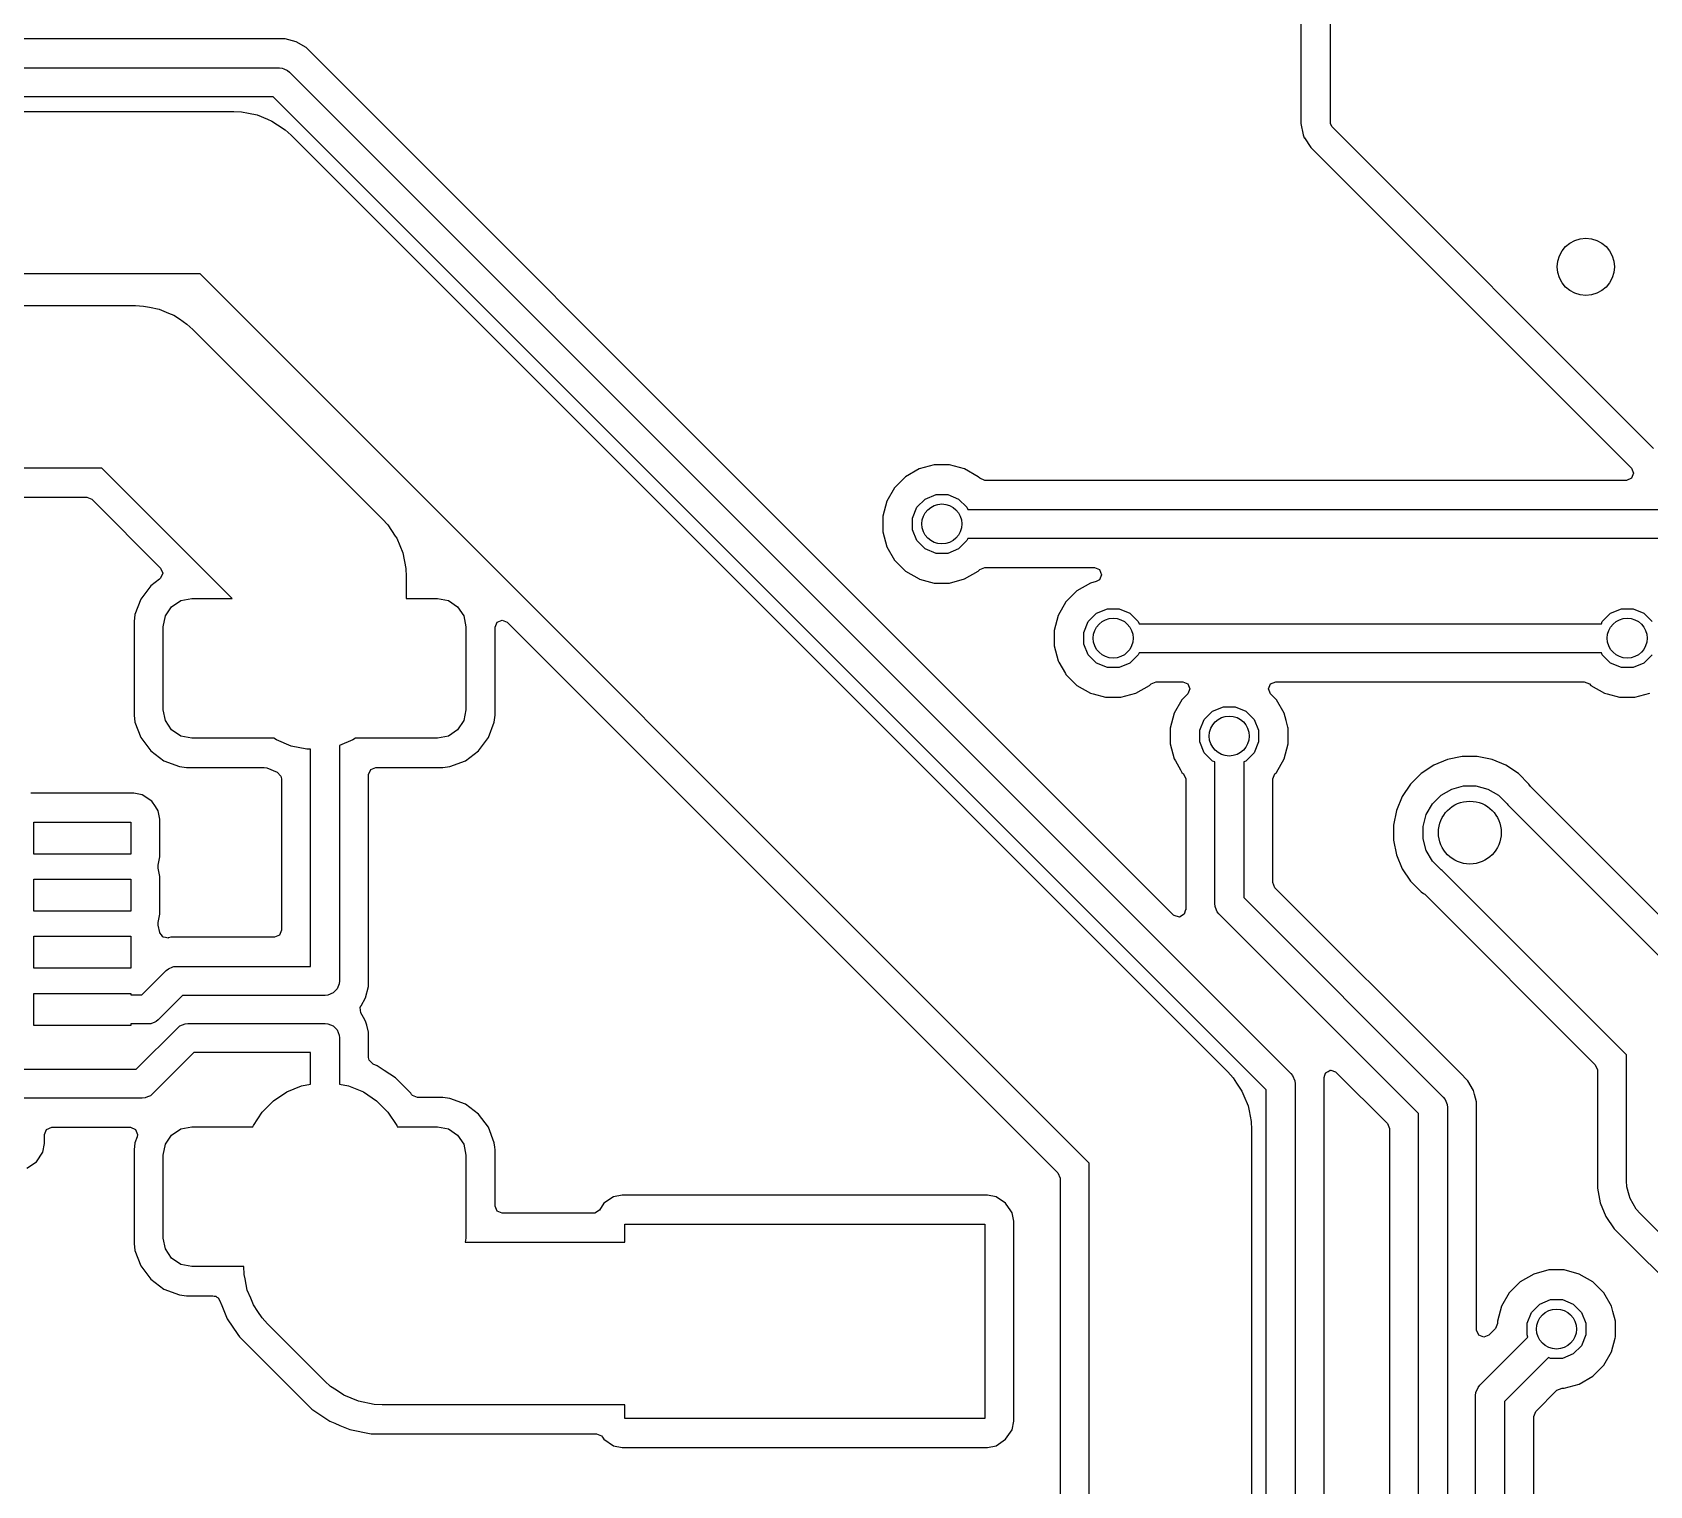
# Model space of a CAD drawing. Extents: x 97 to 200, y -158 to -52.
# Drawn here: x 173.29 to 187.45, y -127.32 to -114.6 of the extents above; entities that cross this region are included whole.
import ezdxf

# ---------------------------------------------------------------- set-up
doc = ezdxf.new("R2010")
doc.units = 0
doc.layers.add('BLACK', color=7, linetype='CONTINUOUS')

msp = doc.modelspace()

# ---------------------------------------------------------------- linework, layer by layer
at = {"layer": 'BLACK', "linetype": 'CONTINUOUS'}
for p, q in [((184.3944, -113.461401), (184.3944, -115.398795)), ((184.6539, -115.398795), (184.6539, -113.461404)), ((175.501125, -114.6569), (172.136776, -114.6569)), ((175.501129, -114.6569), (175.501125, -114.6569)), ((175.598152, -114.682898), (175.501129, -114.6569)), ((175.598153, -114.682898), (175.598152, -114.682898)), ((175.598154, -114.682899), (175.598153, -114.682898)), ((175.685147, -114.733124), (175.598154, -114.682899)), ((180.055176, -119.103154), (175.685147, -114.733124)), ((169.703506, -114.9114), (175.4509, -114.9114)), ((175.4509, -114.9114), (175.475676, -114.91384)), ((175.475676, -114.91384), (175.475677, -114.91384)), ((175.475677, -114.91384), (175.489411, -114.919529)), ((175.489411, -114.919529), (175.521457, -114.932803)), ((175.521457, -114.932803), (175.521458, -114.932804)), ((175.521458, -114.932804), (175.540703, -114.948597)), ((175.540703, -114.948597), (184.306103, -123.713998)), ((175.398294, -115.1654), (169.6509, -115.1654)), ((184.0893, -123.856405), (175.398294, -115.1654)), ((169.545689, -115.2924), (175.0511, -115.2924)), ((175.0511, -115.2924), (175.12079, -115.295824)), ((175.12079, -115.295824), (175.120809, -115.295824)), ((175.120809, -115.295824), (175.181628, -115.307922)), ((175.181628, -115.307922), (175.25755, -115.323024)), ((175.25755, -115.323024), (175.34863, -115.360751)), ((175.34863, -115.360751), (175.386358, -115.376378)), ((175.386358, -115.376378), (175.435475, -115.409197)), ((175.435475, -115.409197), (175.502281, -115.453835)), ((175.502281, -115.453835), (175.50229, -115.453844)), ((175.50229, -115.453844), (175.553994, -115.500706)), ((175.553994, -115.500706), (183.753994, -123.700706)), ((184.3944, -115.398795), (184.414152, -115.4981)), ((184.414152, -115.4981), (184.42417, -115.522286)), ((184.42417, -115.522286), (184.424666, -115.523616)), ((184.424666, -115.523616), (184.425018, -115.524333)), ((184.425018, -115.524333), (184.481271, -115.608522)), ((184.664766, -115.425029), (184.6539, -115.398795)), ((187.481671, -118.241934), (184.664766, -115.425029)), ((184.481271, -115.608522), (187.288155, -118.415406)), ((174.756512, -116.7148), (169.2511, -116.7148)), ((182.5399, -124.498188), (174.756512, -116.7148)), ((168.845688, -116.9924), (174.1911, -116.9924)), ((174.1911, -116.9924), (174.26079, -116.995824)), ((174.26079, -116.995824), (174.260809, -116.995824)), ((174.260809, -116.995824), (174.313256, -117.006257)), ((174.313256, -117.006257), (174.39755, -117.023024)), ((174.39755, -117.023024), (174.479915, -117.057141)), ((174.479915, -117.057141), (174.526358, -117.076378)), ((174.526358, -117.076378), (174.575475, -117.109197)), ((174.575475, -117.109197), (174.642281, -117.153835)), ((174.642281, -117.153835), (174.64229, -117.153844)), ((174.64229, -117.153844), (174.693994, -117.200706)), ((174.693994, -117.200706), (176.353995, -118.860706)), ((173.896512, -118.4148), (168.5511, -118.4148)), ((175.036711, -119.555), (173.896512, -118.4148)), ((180.933649, -118.489901), (180.837401, -118.586149)), ((180.933653, -118.489898), (180.933649, -118.489901)), ((181.051546, -118.421832), (180.933653, -118.489898)), ((181.051548, -118.421832), (181.051546, -118.421832)), ((181.183031, -118.3866), (181.051548, -118.421832)), ((181.183036, -118.3866), (181.183031, -118.3866)), ((181.319164, -118.3866), (181.183036, -118.3866)), ((181.319168, -118.3866), (181.319164, -118.3866)), ((181.450652, -118.421832), (181.319168, -118.3866)), ((181.450653, -118.421832), (181.450652, -118.421832)), ((181.450654, -118.421833), (181.450653, -118.421832)), ((181.568545, -118.489897), (181.450654, -118.421833)), ((181.568546, -118.489898), (181.568545, -118.489897)), ((181.56855, -118.489901), (181.568546, -118.489898)), ((181.582443, -118.503794), (181.56855, -118.489901)), ((181.626637, -118.5221), (181.582443, -118.503794)), ((187.288155, -118.503794), (187.243961, -118.5221)), ((187.288155, -118.415406), (187.306461, -118.4596)), ((187.306461, -118.4596), (187.288155, -118.503794)), ((180.837398, -118.586153), (180.769332, -118.704046)), ((180.837401, -118.586149), (180.837398, -118.586153)), ((181.105263, -118.685339), (181.199889, -118.646144)), ((181.199889, -118.646144), (181.302311, -118.646144)), ((181.302311, -118.646144), (181.396937, -118.685339)), ((187.243961, -118.5221), (181.626637, -118.5221)), ((171.207211, -118.6693), (173.765206, -118.6693)), ((173.765206, -118.6693), (173.8094, -118.687606)), ((173.8094, -118.687606), (174.411873, -119.290079)), ((180.769332, -118.704048), (180.7341, -118.835531)), ((180.769332, -118.704046), (180.769332, -118.704048)), ((180.993644, -118.852389), (181.032839, -118.757763)), ((181.032839, -118.757763), (181.105263, -118.685339)), ((181.396937, -118.685339), (181.469361, -118.757763)), ((181.469361, -118.757763), (181.477163, -118.7766)), ((181.477163, -118.7766), (188.025037, -118.7766)), ((176.353995, -118.860706), (176.400855, -118.912409)), ((176.400855, -118.912409), (176.400865, -118.912419)), ((176.400865, -118.912419), (176.465529, -119.009197)), ((180.7341, -118.835531), (180.7341, -118.971668)), ((180.993644, -118.954811), (180.993644, -118.852389)), ((176.465529, -119.009197), (176.478322, -119.028343)), ((176.478322, -119.028343), (176.531676, -119.15715)), ((180.7341, -118.971668), (180.769332, -119.103151)), ((181.032839, -119.049437), (180.993644, -118.954811)), ((181.105263, -119.121861), (181.032839, -119.049437)), ((181.469361, -119.049437), (181.396937, -119.121861)), ((181.477163, -119.0306), (181.469361, -119.049437)), ((188.025037, -119.0306), (181.477163, -119.0306)), ((176.531676, -119.15715), (176.558876, -119.293891)), ((183.279022, -122.327), (180.055176, -119.103154)), ((180.769332, -119.103151), (180.769332, -119.103153)), ((180.769332, -119.103153), (180.769333, -119.103154)), ((180.769333, -119.103154), (180.836614, -119.219689)), ((181.199889, -119.161056), (181.105263, -119.121861)), ((181.302311, -119.161056), (181.199889, -119.161056)), ((181.396937, -119.121861), (181.302311, -119.161056)), ((174.411873, -119.290079), (174.430179, -119.334273)), ((174.430179, -119.334273), (174.411873, -119.378467)), ((176.558876, -119.293891), (176.558876, -119.29391)), ((176.558876, -119.29391), (176.5623, -119.3636)), ((180.836614, -119.219689), (180.837398, -119.221046)), ((180.837398, -119.221046), (180.837401, -119.22105)), ((180.837401, -119.22105), (180.933649, -119.317298)), ((180.933649, -119.317298), (180.933653, -119.317301)), ((180.933653, -119.317301), (180.933655, -119.317303)), ((180.933655, -119.317303), (181.051546, -119.385367)), ((181.450654, -119.385367), (181.568545, -119.317303)), ((181.568545, -119.317303), (181.56855, -119.317298)), ((181.56855, -119.317298), (181.582443, -119.303406)), ((181.582443, -119.303406), (181.626637, -119.2851)), ((181.626637, -119.2851), (182.587105, -119.2851)), ((182.587105, -119.2851), (182.631299, -119.303406)), ((182.631299, -119.303406), (182.649605, -119.3476)), ((182.649605, -119.3476), (182.631299, -119.391794)), ((174.324596, -119.444596), (174.237659, -119.560731)), ((174.402071, -119.3866), (174.324596, -119.444596)), ((174.405136, -119.384305), (174.402071, -119.3866)), ((174.411873, -119.378467), (174.405136, -119.384305)), ((176.5623, -119.3636), (176.5623, -119.555)), ((181.051546, -119.385367), (181.056148, -119.3866)), ((181.056148, -119.3866), (181.183031, -119.420599)), ((181.183031, -119.420599), (181.183033, -119.420599)), ((181.183033, -119.420599), (181.183036, -119.4206)), ((181.183036, -119.4206), (181.183038, -119.4206)), ((181.183038, -119.4206), (181.319162, -119.4206)), ((181.319162, -119.4206), (181.319164, -119.4206)), ((181.319164, -119.4206), (181.450654, -119.385367)), ((182.433649, -119.489901), (182.337401, -119.586149)), ((182.433653, -119.489898), (182.433649, -119.489901)), ((182.551546, -119.421832), (182.433653, -119.489898)), ((182.551548, -119.421832), (182.551546, -119.421832)), ((182.603282, -119.40797), (182.551548, -119.421832)), ((182.631299, -119.391794), (182.603282, -119.40797)), ((174.237656, -119.560736), (174.18696, -119.696656)), ((174.237659, -119.560731), (174.237656, -119.560736)), ((174.45403, -119.709329), (174.508223, -119.628223)), ((174.508223, -119.628223), (174.589329, -119.57403)), ((174.589329, -119.57403), (174.685, -119.555)), ((174.685, -119.555), (175.036711, -119.555)), ((176.5623, -119.555), (176.835, -119.555)), ((176.835, -119.555), (176.930671, -119.57403)), ((176.930671, -119.57403), (177.011777, -119.628223)), ((177.011777, -119.628223), (177.06597, -119.709329)), ((182.337398, -119.586153), (182.269332, -119.704046)), ((182.337401, -119.586149), (182.337398, -119.586153)), ((174.18696, -119.696656), (174.1805, -119.756737)), ((174.1805, -119.756737), (174.1805, -120.578246)), ((174.435, -119.805), (174.45403, -119.709329)), ((177.06597, -119.709329), (177.085, -119.805)), ((177.339499, -119.808592), (177.357805, -119.764399)), ((177.357805, -119.764399), (177.401999, -119.746093)), ((177.401999, -119.746093), (177.446193, -119.764399)), ((177.446193, -119.764399), (182.267094, -124.5853)), ((182.269332, -119.704048), (182.2341, -119.835531)), ((182.269332, -119.704046), (182.269332, -119.704048)), ((182.493644, -119.852389), (182.532839, -119.757763)), ((182.532839, -119.757763), (182.605263, -119.685339)), ((182.605263, -119.685339), (182.699889, -119.646144)), ((182.699889, -119.646144), (182.802311, -119.646144)), ((182.802311, -119.646144), (182.896937, -119.685339)), ((182.896937, -119.685339), (182.969361, -119.757763)), ((182.969361, -119.757763), (182.977163, -119.7766)), ((182.977163, -119.7766), (187.025037, -119.7766)), ((187.025037, -119.7766), (187.032839, -119.757763)), ((187.032839, -119.757763), (187.105263, -119.685339)), ((187.105263, -119.685339), (187.199889, -119.646144)), ((187.199889, -119.646144), (187.302311, -119.646144)), ((187.302311, -119.646144), (187.396937, -119.685339)), ((187.396937, -119.685339), (187.469361, -119.757763)), ((174.435, -120.53), (174.435, -119.805)), ((177.085, -119.805), (177.085, -120.53)), ((177.3395, -120.578255), (177.339499, -119.808592)), ((182.2341, -119.835531), (182.2341, -119.971668)), ((182.493644, -119.954811), (182.493644, -119.852389)), ((182.2341, -119.971668), (182.269332, -120.103151)), ((182.532839, -120.049437), (182.493644, -119.954811)), ((182.605263, -120.121861), (182.532839, -120.049437)), ((182.969361, -120.049437), (182.896937, -120.121861)), ((182.977163, -120.0306), (182.969361, -120.049437)), ((187.025037, -120.0306), (182.977163, -120.0306)), ((187.032839, -120.049437), (187.025037, -120.0306)), ((187.105263, -120.121861), (187.032839, -120.049437)), ((187.469361, -120.049437), (187.396937, -120.121861)), ((182.269332, -120.103151), (182.269332, -120.103153)), ((182.269332, -120.103153), (182.275354, -120.113583)), ((182.275354, -120.113583), (182.333339, -120.214017)), ((182.699889, -120.161056), (182.605263, -120.121861)), ((182.802311, -120.161056), (182.699889, -120.161056)), ((182.896937, -120.121861), (182.802311, -120.161056)), ((187.199889, -120.161056), (187.105263, -120.121861)), ((187.302311, -120.161056), (187.199889, -120.161056)), ((187.396937, -120.121861), (187.302311, -120.161056)), ((182.333339, -120.214017), (182.337398, -120.221046)), ((182.337398, -120.221046), (182.337401, -120.22105)), ((182.337401, -120.22105), (182.433649, -120.317298)), ((182.433649, -120.317298), (182.433653, -120.317301)), ((182.433653, -120.317301), (182.433655, -120.317303)), ((182.433655, -120.317303), (182.551546, -120.385367)), ((182.950654, -120.385367), (183.068545, -120.317303)), ((183.068545, -120.317303), (183.074225, -120.311623)), ((183.074225, -120.311623), (183.082443, -120.303406)), ((183.082443, -120.303406), (183.126637, -120.2851)), ((183.126637, -120.2851), (183.360563, -120.2851)), ((183.360563, -120.2851), (183.404757, -120.303406)), ((183.404757, -120.303406), (183.423063, -120.3476)), ((183.423063, -120.3476), (183.404757, -120.391794)), ((184.111137, -120.3476), (184.129443, -120.303406)), ((184.129443, -120.391794), (184.111137, -120.3476)), ((184.129443, -120.303406), (184.173637, -120.2851)), ((184.173637, -120.2851), (186.875563, -120.2851)), ((186.875563, -120.2851), (186.919757, -120.303406)), ((186.919757, -120.303406), (186.933649, -120.317298)), ((186.933649, -120.317298), (186.933653, -120.317301)), ((186.933653, -120.317301), (186.933655, -120.317303)), ((186.933655, -120.317303), (187.051546, -120.385367)), ((182.551546, -120.385367), (182.575532, -120.391794)), ((182.575532, -120.391794), (182.683031, -120.420599)), ((182.683031, -120.420599), (182.683033, -120.420599)), ((182.683033, -120.420599), (182.683036, -120.4206)), ((182.683036, -120.4206), (182.683038, -120.4206)), ((182.683038, -120.4206), (182.819162, -120.4206)), ((182.819162, -120.4206), (182.819164, -120.4206)), ((182.819164, -120.4206), (182.950654, -120.385367)), ((183.353398, -120.443153), (183.285332, -120.561046)), ((183.353401, -120.443149), (183.353398, -120.443153)), ((183.404757, -120.391794), (183.353401, -120.443149)), ((184.180798, -120.443149), (184.129443, -120.391794)), ((184.180801, -120.443153), (184.180798, -120.443149)), ((184.180803, -120.443155), (184.180801, -120.443153)), ((184.248867, -120.561046), (184.180803, -120.443155)), ((187.051546, -120.385367), (187.075532, -120.391794)), ((187.075532, -120.391794), (187.183031, -120.420599)), ((187.183031, -120.420599), (187.183033, -120.420599)), ((187.183033, -120.420599), (187.183036, -120.4206)), ((187.183036, -120.4206), (187.183038, -120.4206)), ((187.183038, -120.4206), (187.319162, -120.4206)), ((187.319162, -120.4206), (187.319164, -120.4206)), ((187.319164, -120.4206), (187.450654, -120.385367)), ((174.1805, -120.578246), (174.180501, -120.578263)), ((174.180501, -120.578263), (174.18696, -120.638343)), ((174.45403, -120.625671), (174.435, -120.53)), ((174.508223, -120.706777), (174.45403, -120.625671)), ((177.06597, -120.625671), (177.011777, -120.706777)), ((177.085, -120.53), (177.06597, -120.625671)), ((177.33304, -120.638342), (177.3395, -120.578255)), ((183.285332, -120.561048), (183.2501, -120.692531)), ((183.285332, -120.561046), (183.285332, -120.561048)), ((183.509644, -120.709389), (183.548839, -120.614763)), ((183.548839, -120.614763), (183.621263, -120.542339)), ((183.621263, -120.542339), (183.715889, -120.503144)), ((183.715889, -120.503144), (183.818311, -120.503144)), ((183.818311, -120.503144), (183.912937, -120.542339)), ((183.912937, -120.542339), (183.985361, -120.614763)), ((183.985361, -120.614763), (184.024556, -120.709389)), ((184.265593, -120.623467), (184.248867, -120.561046)), ((184.281413, -120.682509), (184.265593, -120.623467)), ((174.18696, -120.638343), (174.237656, -120.774263)), ((174.237656, -120.774263), (174.237657, -120.774265)), ((174.237657, -120.774265), (174.237658, -120.774267)), ((174.237658, -120.774267), (174.324596, -120.890404)), ((174.589329, -120.76097), (174.508223, -120.706777)), ((174.685, -120.78), (174.589329, -120.76097)), ((176.930671, -120.76097), (176.835, -120.78)), ((177.011777, -120.706777), (176.930671, -120.76097)), ((177.195404, -120.890404), (177.282342, -120.774267)), ((177.282342, -120.774267), (177.33304, -120.638342)), ((183.2501, -120.692531), (183.2501, -120.828668)), ((183.509644, -120.811811), (183.509644, -120.709389)), ((184.024556, -120.709389), (184.024556, -120.811811)), ((184.2841, -120.692536), (184.281413, -120.682509)), ((184.2841, -120.828664), (184.2841, -120.692536)), ((174.324596, -120.890404), (174.440733, -120.977342)), ((175.402709, -120.78), (174.685, -120.78)), ((175.424742, -120.794722), (175.402709, -120.78)), ((175.55355, -120.848075), (175.424742, -120.794722)), ((175.690291, -120.875276), (175.55355, -120.848075)), ((175.7241, -120.875276), (175.690291, -120.875276)), ((175.7241, -122.7766), (175.7241, -120.875276)), ((176.095258, -120.794722), (175.9781, -120.843249)), ((175.9781, -120.843249), (175.9781, -122.9036)), ((176.117291, -120.78), (176.095258, -120.794722)), ((176.835, -120.78), (176.117291, -120.78)), ((177.079267, -120.977342), (177.195404, -120.890404)), ((183.2501, -120.828668), (183.285332, -120.960151)), ((183.548839, -120.906437), (183.509644, -120.811811)), ((183.621263, -120.978861), (183.548839, -120.906437)), ((183.985361, -120.906437), (183.912937, -120.978861)), ((184.024556, -120.811811), (183.985361, -120.906437)), ((184.248867, -120.960154), (184.2841, -120.828664)), ((174.440733, -120.977342), (174.576658, -121.02804)), ((174.576658, -121.02804), (174.636745, -121.0345)), ((174.636745, -121.0345), (175.317194, -121.034499)), ((175.317194, -121.034499), (175.341108, -121.039255)), ((175.341108, -121.039255), (175.43102, -121.076498)), ((176.2326, -121.096999), (176.250906, -121.052805)), ((176.250906, -121.052805), (176.2951, -121.034499)), ((176.2951, -121.034499), (176.883247, -121.034499)), ((176.883247, -121.034499), (176.883254, -121.034499)), ((176.883254, -121.034499), (176.943342, -121.02804)), ((176.943342, -121.02804), (177.079267, -120.977342)), ((183.285332, -120.960151), (183.285332, -120.960153)), ((183.285332, -120.960153), (183.295255, -120.97734)), ((183.295255, -120.97734), (183.34087, -121.056348)), ((183.34087, -121.056348), (183.353398, -121.078046)), ((183.6401, -120.986663), (183.621263, -120.978861)), ((183.6401, -122.2276), (183.6401, -120.986663)), ((183.912937, -120.978861), (183.8941, -120.986663)), ((183.8941, -120.986663), (183.8941, -122.174994)), ((184.180803, -121.078045), (184.248867, -120.960154)), ((185.557154, -121.014514), (185.447912, -121.087507)), ((185.557156, -121.014513), (185.557154, -121.014514)), ((185.678544, -120.964232), (185.557156, -121.014513)), ((185.807406, -120.9386), (185.678544, -120.964232)), ((185.938794, -120.9386), (185.807406, -120.9386)), ((186.067655, -120.964232), (185.938794, -120.9386)), ((186.189043, -121.014513), (186.067655, -120.964232)), ((186.189045, -121.014514), (186.189043, -121.014513)), ((186.298287, -121.087507), (186.189045, -121.014514)), ((175.43102, -121.076498), (175.464842, -121.110321)), ((175.464842, -121.110321), (175.4696, -121.134239)), ((175.4696, -121.134239), (175.4696, -122.4596)), ((176.2326, -122.953825), (176.2326, -121.096999)), ((183.353398, -121.078046), (183.3534, -121.078049)), ((183.3534, -121.078049), (183.367293, -121.091941)), ((183.367293, -121.091941), (183.3856, -121.136134)), ((183.3856, -121.136134), (183.3856, -122.281921)), ((184.1486, -121.136136), (184.166906, -121.091942)), ((184.1486, -122.043689), (184.1486, -121.136136)), ((184.166906, -121.091942), (184.180799, -121.078049)), ((184.180799, -121.078049), (184.180803, -121.078045)), ((185.355007, -121.180412), (185.282014, -121.289654)), ((185.447912, -121.087507), (185.355007, -121.180412)), ((185.715243, -121.2245), (185.819258, -121.196629)), ((185.819258, -121.196629), (185.926942, -121.196629)), ((185.926942, -121.196629), (186.030957, -121.2245)), ((186.39119, -121.18041), (186.298287, -121.087507)), ((186.391195, -121.180416), (186.39119, -121.18041)), ((186.405141, -121.201288), (186.391195, -121.180416)), ((186.412914, -121.21076), (186.405141, -121.201288)), ((174.176167, -121.258913), (173.276035, -121.258913)), ((174.2504, -121.273678), (174.176167, -121.258913)), ((174.250402, -121.273679), (174.2504, -121.273678)), ((174.334584, -121.329928), (174.250402, -121.273679)), ((174.367062, -121.378535), (174.334584, -121.329928)), ((185.282013, -121.289656), (185.231732, -121.411044)), ((185.282014, -121.289654), (185.282013, -121.289656)), ((185.545842, -121.354486), (185.621986, -121.278342)), ((185.621986, -121.278342), (185.715243, -121.2245)), ((186.030957, -121.2245), (186.124214, -121.278342)), ((186.124214, -121.278342), (186.200358, -121.354486)), ((188.164455, -122.962301), (186.412914, -121.21076)), ((174.390834, -121.414112), (174.367062, -121.378535)), ((174.405599, -121.488347), (174.390834, -121.414112)), ((185.231732, -121.411044), (185.2061, -121.539905)), ((185.464129, -121.551758), (185.492, -121.447743)), ((185.492, -121.447743), (185.545842, -121.354486)), ((186.200358, -121.354486), (186.205324, -121.363088)), ((186.205324, -121.363088), (187.938468, -123.096232)), ((173.3011, -121.793413), (173.3011, -121.513413)), ((173.3011, -121.513413), (174.1511, -121.513413)), ((174.1511, -121.513413), (174.1511, -121.793413)), ((174.4056, -121.81848), (174.405599, -121.488347)), ((185.2061, -121.539905), (185.2061, -121.671294)), ((185.464129, -121.659442), (185.464129, -121.551758)), ((185.2061, -121.671294), (185.231732, -121.800155)), ((185.492, -121.763457), (185.464129, -121.659442)), ((185.545842, -121.856714), (185.492, -121.763457)), ((174.1511, -121.793413), (173.3011, -121.793413)), ((174.391118, -121.891286), (174.4056, -121.81848)), ((174.391118, -121.915664), (174.391118, -121.891286)), ((185.231732, -121.800155), (185.282013, -121.921543)), ((185.621986, -121.932858), (185.545842, -121.856714)), ((173.3011, -122.293538), (173.3011, -122.013538)), ((173.3011, -122.013538), (174.1511, -122.013538)), ((174.1511, -122.013538), (174.1511, -122.293538)), ((174.405599, -121.988472), (174.391118, -121.915664)), ((174.4056, -122.318605), (174.405599, -121.988472)), ((184.166906, -122.087883), (184.1486, -122.043689)), ((185.282013, -121.921543), (185.282014, -121.921545)), ((185.282014, -121.921545), (185.355007, -122.030787)), ((185.355007, -122.030787), (185.44791, -122.12369)), ((185.630588, -121.937824), (185.621986, -121.932858)), ((187.2447, -123.551936), (185.630588, -121.937824)), ((183.8941, -122.174994), (185.640903, -123.921797)), ((185.785347, -123.706324), (184.166906, -122.087883)), ((185.44791, -122.12369), (185.447916, -122.123695)), ((185.447916, -122.123695), (185.468788, -122.137641)), ((185.468788, -122.137641), (185.47826, -122.145414)), ((185.47826, -122.145414), (186.971894, -123.639048)), ((174.1511, -122.293538), (173.3011, -122.293538)), ((174.391118, -122.391411), (174.4056, -122.318605)), ((183.28514, -122.332369), (183.279022, -122.327)), ((183.331339, -122.344776), (183.28514, -122.332369)), ((183.372779, -122.320882), (183.331339, -122.344776)), ((183.383242, -122.281921), (183.372779, -122.320882)), ((183.3856, -122.281921), (183.383242, -122.281921)), ((183.64254, -122.252376), (183.6401, -122.2276)), ((183.64254, -122.252377), (183.64254, -122.252376)), ((183.645737, -122.260094), (183.64254, -122.252377)), ((183.661503, -122.298157), (183.645737, -122.260094)), ((183.661504, -122.298158), (183.661503, -122.298157)), ((183.677297, -122.317403), (183.661504, -122.298158)), ((185.4241, -124.064206), (183.677297, -122.317403)), ((174.391118, -122.415787), (174.391118, -122.391411)), ((174.403732, -122.479209), (174.391118, -122.415787)), ((175.4696, -122.4596), (175.451294, -122.503794)), ((173.3011, -122.793662), (173.3011, -122.513662)), ((173.3011, -122.513662), (174.1511, -122.513662)), ((174.1511, -122.513662), (174.1511, -122.793662)), ((174.404656, -122.483175), (174.403732, -122.479209)), ((174.418068, -122.500655), (174.404656, -122.483175)), ((174.430303, -122.518966), (174.418068, -122.500655)), ((174.432445, -122.519392), (174.430303, -122.518966)), ((174.433776, -122.521126), (174.432445, -122.519392)), ((174.455621, -122.524002), (174.433776, -122.521126)), ((174.477219, -122.528299), (174.455621, -122.524002)), ((174.479034, -122.527085), (174.477219, -122.528299)), ((174.481202, -122.527371), (174.479034, -122.527085)), ((174.500873, -122.5221), (174.481202, -122.527371)), ((175.4071, -122.5221), (174.500873, -122.5221)), ((175.451294, -122.503794), (175.4071, -122.5221)), ((174.1511, -122.793662), (173.3011, -122.793662)), ((174.248306, -123.026788), (174.461297, -122.813798)), ((174.461297, -122.813798), (174.480542, -122.798004)), ((174.480542, -122.798004), (174.480543, -122.798003)), ((174.480543, -122.798003), (174.519641, -122.781808)), ((174.519641, -122.781808), (174.526323, -122.77904)), ((174.526323, -122.77904), (174.526324, -122.77904)), ((174.526324, -122.77904), (174.5511, -122.7766)), ((174.5511, -122.7766), (175.7241, -122.7766)), ((173.3011, -123.293787), (173.3011, -123.013787)), ((173.3011, -123.013787), (174.1511, -123.013787)), ((174.1511, -123.013787), (174.1511, -123.026788)), ((174.1511, -123.026788), (174.248306, -123.026788)), ((174.603705, -123.0306), (174.390715, -123.243591)), ((175.8511, -123.0306), (174.603705, -123.0306)), ((175.875876, -123.02816), (175.8511, -123.0306)), ((175.921657, -123.009197), (175.875876, -123.02816)), ((175.956697, -122.974157), (175.921657, -123.009197)), ((175.97566, -122.928376), (175.956697, -122.974157)), ((175.9781, -122.9036), (175.97566, -122.928376)), ((176.206601, -123.050854), (176.2326, -122.953825)), ((176.159079, -123.137424), (176.165323, -123.12235)), ((176.165323, -123.18485), (176.159079, -123.137424)), ((176.165323, -123.12235), (176.166077, -123.121045)), ((176.166077, -123.121045), (176.206601, -123.050854)), ((174.1511, -123.293787), (173.3011, -123.293787)), ((174.300912, -123.280788), (174.1511, -123.280788)), ((174.1511, -123.280788), (174.1511, -123.293787)), ((174.198494, -123.6766), (174.561297, -123.313798)), ((174.325688, -123.278348), (174.300912, -123.280788)), ((174.325689, -123.278348), (174.325688, -123.278348)), ((174.360817, -123.263797), (174.325689, -123.278348)), ((174.371469, -123.259385), (174.360817, -123.263797)), ((174.37147, -123.259384), (174.371469, -123.259385)), ((174.390715, -123.243591), (174.37147, -123.259384)), ((174.561297, -123.313798), (174.580542, -123.298004)), ((174.580542, -123.298004), (174.580543, -123.298003)), ((174.580543, -123.298003), (174.626324, -123.27904)), ((174.626324, -123.27904), (174.6511, -123.2766)), ((174.6511, -123.2766), (175.8511, -123.2766)), ((175.8511, -123.2766), (175.875876, -123.27904)), ((175.875876, -123.27904), (175.921657, -123.298003)), ((175.921657, -123.298003), (175.956697, -123.333043)), ((176.188569, -123.225114), (176.165323, -123.18485)), ((176.206601, -123.256346), (176.188569, -123.225114)), ((176.216099, -123.291794), (176.206601, -123.256346)), ((176.232599, -123.35337), (176.216099, -123.291794)), ((175.956697, -123.333043), (175.97566, -123.378824)), ((175.97566, -123.378824), (175.9781, -123.4036)), ((175.9781, -123.4036), (175.9781, -123.80722)), ((176.2326, -123.353376), (176.232599, -123.35337)), ((176.2326, -123.574594), (176.2326, -123.353376)), ((174.703705, -123.5306), (174.340903, -123.893403)), ((175.7241, -123.5306), (174.703705, -123.5306)), ((175.7241, -123.80722), (175.7241, -123.5306)), ((176.237357, -123.598511), (176.2326, -123.574594)), ((176.271182, -123.632336), (176.237357, -123.598511)), ((187.2447, -124.6536), (187.2447, -123.551936)), ((173.1411, -123.6766), (174.198494, -123.6766)), ((176.308528, -123.647805), (176.271182, -123.632336)), ((176.30853, -123.647806), (176.308528, -123.647805)), ((176.308531, -123.647807), (176.30853, -123.647806)), ((176.368306, -123.687748), (176.308531, -123.647807)), ((176.466697, -123.753491), (176.368306, -123.687748)), ((183.753994, -123.700706), (183.800855, -123.752409)), ((184.306103, -123.713998), (184.321897, -123.733242)), ((184.321897, -123.733242), (184.340778, -123.778824)), ((184.597684, -123.748661), (184.605373, -123.730041)), ((184.597688, -123.753155), (184.597684, -123.748661)), ((184.605373, -123.730041), (184.610568, -123.710589)), ((184.610568, -123.710589), (184.614297, -123.708431)), ((184.614297, -123.708431), (184.615943, -123.704447)), ((184.615943, -123.704447), (184.634545, -123.696718)), ((184.634545, -123.696718), (184.651974, -123.686637)), ((184.651974, -123.686637), (184.656137, -123.687748)), ((184.656137, -123.687748), (184.660118, -123.686095)), ((184.660118, -123.686095), (184.678737, -123.693784)), ((184.678737, -123.693784), (184.69819, -123.698979)), ((184.69819, -123.698979), (184.704317, -123.704348)), ((184.704317, -123.704348), (184.70433, -123.704353)), ((184.70433, -123.704353), (184.704332, -123.704355)), ((184.704332, -123.704355), (184.704336, -123.704364)), ((184.704336, -123.704364), (184.704378, -123.704401)), ((184.704378, -123.704401), (185.151294, -124.151317)), ((185.856376, -123.777353), (185.785347, -123.706324)), ((186.971894, -123.639048), (186.9902, -123.683242)), ((186.9902, -123.683242), (186.9902, -124.718693)), ((175.399919, -123.953835), (175.515843, -123.876378)), ((175.515843, -123.876378), (175.64465, -123.823024)), ((175.64465, -123.823024), (175.7241, -123.80722)), ((175.9781, -123.80722), (176.05755, -123.823024)), ((176.05755, -123.823024), (176.186357, -123.876378)), ((176.186357, -123.876378), (176.302281, -123.953835)), ((176.601206, -123.888), (176.466697, -123.753491)), ((176.601211, -123.888006), (176.601206, -123.888)), ((176.607703, -123.897722), (176.601211, -123.888006)), ((183.800855, -123.752409), (183.800865, -123.752419)), ((183.800865, -123.752419), (183.831573, -123.798377)), ((183.831573, -123.798377), (183.878322, -123.868342)), ((183.878322, -123.868342), (183.895327, -123.909397)), ((184.0893, -135.150794), (184.0893, -123.856405)), ((184.340778, -123.778824), (184.34086, -123.779024)), ((184.34086, -123.779024), (184.3433, -123.8038)), ((184.3433, -123.8038), (184.3433, -135.2034)), ((184.597801, -123.753575), (184.597688, -123.753155)), ((184.5978, -123.854028), (184.597801, -123.854025)), ((184.5978, -123.859135), (184.5978, -123.854028)), ((184.5978, -135.149333), (184.5978, -123.859135)), ((184.597801, -123.854025), (184.597801, -123.753575)), ((185.906601, -123.864346), (185.856376, -123.777353)), ((185.915544, -123.897722), (185.906601, -123.864346)), ((174.2511, -123.9306), (173.1411, -123.9306)), ((174.275876, -123.92816), (174.2511, -123.9306)), ((174.275877, -123.92816), (174.275876, -123.92816)), ((174.295641, -123.919973), (174.275877, -123.92816)), ((174.321657, -123.909197), (174.295641, -123.919973)), ((174.321658, -123.909196), (174.321657, -123.909197)), ((174.340903, -123.893403), (174.321658, -123.909196)), ((175.301335, -124.052419), (175.399919, -123.953835)), ((176.302281, -123.953835), (176.400865, -124.052419)), ((176.615476, -123.907194), (176.607703, -123.897722)), ((176.65967, -123.9255), (176.615476, -123.907194)), ((176.883255, -123.9255), (176.65967, -123.9255)), ((176.883262, -123.9255), (176.883255, -123.9255)), ((176.943343, -123.93196), (176.883262, -123.9255)), ((177.079263, -123.982656), (176.943343, -123.93196)), ((177.079265, -123.982657), (177.079263, -123.982656)), ((177.079267, -123.982658), (177.079265, -123.982657)), ((177.195404, -124.069596), (177.079267, -123.982658)), ((183.895327, -123.909397), (183.931676, -123.99715)), ((183.931676, -123.99715), (183.940721, -124.042622)), ((185.640903, -123.921797), (185.656697, -123.941042)), ((185.656697, -123.941042), (185.674946, -123.985099)), ((185.674946, -123.985099), (185.67566, -123.986824)), ((185.67566, -123.986824), (185.6781, -124.0116)), ((185.6781, -124.0116), (185.6781, -135.6036)), ((185.932599, -123.96137), (185.915544, -123.897722)), ((185.9326, -123.961376), (185.932599, -123.96137)), ((185.9326, -125.960689), (185.9326, -123.961376)), ((175.219049, -124.18), (175.223878, -124.168343)), ((175.223878, -124.168343), (175.301335, -124.052419)), ((176.400865, -124.052419), (176.478322, -124.168343)), ((176.478322, -124.168343), (176.483151, -124.18)), ((177.282342, -124.185733), (177.195404, -124.069596)), ((183.940721, -124.042622), (183.958876, -124.13389)), ((183.958876, -124.13389), (183.958876, -124.13391)), ((183.958876, -124.13391), (183.9623, -124.2036)), ((185.151294, -124.151317), (185.1696, -124.195511)), ((185.4241, -135.550994), (185.4241, -124.064206)), ((173.3956, -124.2476), (173.413906, -124.203406)), ((173.3956, -124.328667), (173.3956, -124.2476)), ((173.413906, -124.203406), (173.4581, -124.1851)), ((173.4581, -124.1851), (174.147877, -124.1851)), ((174.147877, -124.1851), (174.192071, -124.203406)), ((174.206436, -124.269442), (174.18696, -124.321656)), ((174.192071, -124.203406), (174.210377, -124.2476)), ((174.210377, -124.2476), (174.206436, -124.269442)), ((174.45403, -124.334329), (174.508223, -124.253223)), ((174.508223, -124.253223), (174.589329, -124.19903)), ((174.589329, -124.19903), (174.685, -124.18)), ((174.685, -124.18), (175.219049, -124.18)), ((176.483151, -124.18), (176.835, -124.18)), ((176.835, -124.18), (176.930671, -124.19903)), ((176.930671, -124.19903), (177.011777, -124.253223)), ((177.011777, -124.253223), (177.06597, -124.334329)), ((177.33304, -124.321658), (177.282342, -124.185733)), ((183.9623, -124.2036), (183.9623, -134.8036)), ((185.1696, -124.195511), (185.1696, -135.419689)), ((173.324584, -124.487084), (173.380834, -124.402901)), ((173.380834, -124.402901), (173.3956, -124.328667)), ((174.18696, -124.321656), (174.1805, -124.381737)), ((174.1805, -124.381737), (174.1805, -125.203246)), ((174.435, -124.43), (174.45403, -124.334329)), ((174.435, -125.155), (174.435, -124.43)), ((177.06597, -124.334329), (177.085, -124.43)), ((177.085, -124.43), (177.085, -125.155)), ((177.336998, -124.358482), (177.33304, -124.321658)), ((177.339498, -124.381736), (177.336998, -124.358482)), ((177.339499, -124.381753), (177.339498, -124.381736)), ((177.3395, -124.8754), (177.339499, -124.381753)), ((173.240401, -124.543334), (173.324584, -124.487084)), ((182.267094, -124.5853), (182.2854, -124.629494)), ((182.5399, -134.509012), (182.5399, -124.498188)), ((182.2854, -124.629494), (182.2854, -134.377706)), ((186.9902, -124.718693), (187.015597, -124.846375)), ((187.248176, -124.70663), (187.2447, -124.6536)), ((187.248176, -124.706646), (187.248176, -124.70663)), ((187.267591, -124.779101), (187.248176, -124.706646)), ((177.357806, -124.919594), (177.3395, -124.8754)), ((178.292615, -124.850115), (178.25252, -124.910123)), ((178.376796, -124.793867), (178.292615, -124.850115)), ((178.3768, -124.793865), (178.376796, -124.793867)), ((178.451031, -124.779101), (178.3768, -124.793865)), ((178.451035, -124.7791), (178.451031, -124.779101)), ((181.651167, -124.7791), (178.451035, -124.7791)), ((181.7254, -124.793865), (181.651167, -124.7791)), ((181.725402, -124.793866), (181.7254, -124.793865)), ((181.809584, -124.850115), (181.725402, -124.793866)), ((181.855009, -124.918098), (181.809584, -124.850115)), ((187.015597, -124.846375), (187.065418, -124.966655)), ((187.275635, -124.809123), (187.267591, -124.779101)), ((187.328681, -124.901001), (187.275635, -124.809123)), ((177.402, -124.9379), (177.357806, -124.919594)), ((178.200553, -124.9379), (177.402, -124.9379)), ((178.212746, -124.936699), (178.200553, -124.9379)), ((178.25252, -124.910123), (178.212746, -124.936699)), ((181.865834, -124.934299), (181.855009, -124.918098)), ((181.880599, -125.008534), (181.865834, -124.934299)), ((181.8806, -126.758667), (181.880599, -125.008534)), ((187.065418, -124.966655), (187.137744, -125.074898)), ((187.328688, -124.901008), (187.328681, -124.901001)), ((187.363732, -124.940968), (187.328688, -124.901008)), ((188.263732, -125.840968), (187.363732, -124.940968)), ((174.45403, -125.250671), (174.435, -125.155)), ((177.085, -125.155), (177.077561, -125.1924)), ((178.4761, -125.1924), (178.4761, -125.0336)), ((178.4761, -125.0336), (181.6261, -125.0336)), ((181.6261, -125.0336), (181.6261, -126.7336)), ((187.137744, -125.074898), (187.137746, -125.0749)), ((187.137746, -125.0749), (188.035557, -125.97271)), ((174.1805, -125.203246), (174.180501, -125.203263)), ((174.180501, -125.203263), (174.18696, -125.263343)), ((174.18696, -125.263343), (174.237656, -125.399263)), ((174.508223, -125.331777), (174.45403, -125.250671)), ((177.077561, -125.1924), (178.4761, -125.1924)), ((174.237656, -125.399263), (174.237657, -125.399265)), ((174.237657, -125.399265), (174.237658, -125.399267)), ((174.237658, -125.399267), (174.324596, -125.515404)), ((174.589329, -125.38597), (174.508223, -125.331777)), ((174.685, -125.405), (174.589329, -125.38597)), ((175.139969, -125.405), (174.685, -125.405)), ((175.143324, -125.473289), (175.139969, -125.405)), ((186.564031, -125.4346), (186.432548, -125.469832)), ((186.564036, -125.4346), (186.564031, -125.4346)), ((186.700164, -125.4346), (186.564036, -125.4346)), ((186.700168, -125.4346), (186.700164, -125.4346)), ((186.831652, -125.469832), (186.700168, -125.4346)), ((174.324596, -125.515404), (174.440733, -125.602342)), ((175.143324, -125.473309), (175.143324, -125.473289)), ((175.150843, -125.511107), (175.143324, -125.473309)), ((175.170524, -125.61005), (175.150843, -125.511107)), ((186.314649, -125.537901), (186.218401, -125.634149)), ((186.314653, -125.537898), (186.314649, -125.537901)), ((186.432546, -125.469832), (186.314653, -125.537898)), ((186.432548, -125.469832), (186.432546, -125.469832)), ((186.831653, -125.469832), (186.831652, -125.469832)), ((186.831654, -125.469833), (186.831653, -125.469832)), ((186.949545, -125.537897), (186.831654, -125.469833)), ((186.949546, -125.537898), (186.949545, -125.537897)), ((186.94955, -125.537901), (186.949546, -125.537898)), ((187.045798, -125.634149), (186.94955, -125.537901)), ((174.440733, -125.602342), (174.576658, -125.65304)), ((174.576658, -125.65304), (174.636745, -125.6595)), ((174.636745, -125.6595), (174.870068, -125.659499)), ((174.870068, -125.659499), (174.881552, -125.664256)), ((174.881552, -125.664256), (174.893985, -125.664256)), ((174.893985, -125.664256), (174.902776, -125.673047)), ((174.902776, -125.673047), (174.914262, -125.677805)), ((174.914262, -125.677805), (174.92781, -125.698081)), ((174.92781, -125.698081), (174.947815, -125.746376)), ((175.200429, -125.682247), (175.170524, -125.61005)), ((175.223878, -125.738858), (175.200429, -125.682247)), ((186.218398, -125.634153), (186.150332, -125.752046)), ((186.218401, -125.634149), (186.218398, -125.634153)), ((186.486263, -125.733339), (186.580889, -125.694144)), ((186.580889, -125.694144), (186.683311, -125.694144)), ((186.683311, -125.694144), (186.777937, -125.733339)), ((187.045801, -125.634153), (187.045798, -125.634149)), ((187.045803, -125.634155), (187.045801, -125.634153)), ((187.113867, -125.752046), (187.045803, -125.634155)), ((174.947815, -125.746376), (174.947815, -125.746377)), ((174.947815, -125.746377), (174.995307, -125.861031)), ((174.995307, -125.861031), (174.995308, -125.861033)), ((174.995308, -125.861033), (175.086892, -125.998098)), ((175.262606, -125.796819), (175.223878, -125.738858)), ((175.301335, -125.854781), (175.262606, -125.796819)), ((175.301344, -125.85479), (175.301335, -125.854781)), ((175.348206, -125.906494), (175.301344, -125.85479)), ((186.150332, -125.752048), (186.1151, -125.883531)), ((186.150332, -125.752046), (186.150332, -125.752048)), ((186.374644, -125.900389), (186.413839, -125.805763)), ((186.413839, -125.805763), (186.486263, -125.733339)), ((186.777937, -125.733339), (186.850361, -125.805763)), ((186.850361, -125.805763), (186.889556, -125.900389)), ((187.126154, -125.797901), (187.113867, -125.752046)), ((187.149099, -125.883531), (187.126154, -125.797901)), ((175.086892, -125.998098), (175.100987, -126.019192)), ((175.848206, -126.406494), (175.348206, -125.906494)), ((185.950906, -126.004883), (185.9326, -125.960689)), ((185.9951, -126.023189), (185.950906, -126.004883)), ((186.039294, -126.004883), (185.9951, -126.023189)), ((186.096794, -125.947383), (186.039294, -126.004883)), ((186.1151, -125.903189), (186.096794, -125.947383)), ((186.1151, -125.883531), (186.1151, -125.903189)), ((186.374644, -126.002811), (186.374644, -125.900389)), ((186.382446, -126.021647), (186.374644, -126.002811)), ((186.889556, -126.002811), (186.850361, -126.097437)), ((186.889556, -125.900389), (186.889556, -126.002811)), ((187.1491, -125.883537), (187.149099, -125.883531)), ((187.1491, -126.019662), (187.1491, -125.883537)), ((175.100987, -126.019192), (175.100991, -126.019197)), ((175.100991, -126.019197), (175.100992, -126.019198)), ((175.100992, -126.019198), (175.600992, -126.519198)), ((185.961297, -126.442797), (186.382446, -126.021647)), ((186.850361, -126.097437), (186.777937, -126.169861)), ((187.045803, -126.269045), (187.113867, -126.151154)), ((187.113867, -126.151154), (187.146209, -126.03045)), ((187.146209, -126.03045), (187.149099, -126.019668)), ((187.149099, -126.019668), (187.1491, -126.019662)), ((186.562052, -126.201253), (186.1781, -126.585206)), ((186.580889, -126.209056), (186.562052, -126.201253)), ((186.683311, -126.209056), (186.580889, -126.209056)), ((186.777937, -126.169861), (186.683311, -126.209056)), ((186.949545, -126.365303), (187.045803, -126.269045)), ((175.899909, -126.453355), (175.848206, -126.406494)), ((186.700164, -126.4686), (186.831654, -126.433367)), ((186.831654, -126.433367), (186.949545, -126.365303)), ((175.600992, -126.519198), (175.735502, -126.653708)), ((175.899919, -126.453365), (175.899909, -126.453355)), ((175.950117, -126.486906), (175.899919, -126.453365)), ((176.015842, -126.530822), (175.950117, -126.486906)), ((176.14465, -126.584176), (176.015842, -126.530822)), ((185.9241, -126.5326), (185.92654, -126.507824)), ((185.9241, -136.452722), (185.9241, -126.5326)), ((185.92654, -126.507824), (185.945503, -126.462043)), ((185.945503, -126.462043), (185.945504, -126.462042)), ((185.945504, -126.462042), (185.961297, -126.442797)), ((186.450906, -126.672317), (186.636317, -126.486906)), ((186.636317, -126.486906), (186.680511, -126.4686)), ((186.680511, -126.4686), (186.700162, -126.4686)), ((186.700162, -126.4686), (186.700164, -126.4686)), ((175.735502, -126.653708), (175.893669, -126.759393)), ((176.281391, -126.611376), (176.14465, -126.584176)), ((176.28141, -126.611376), (176.281391, -126.611376)), ((176.3511, -126.6148), (176.28141, -126.611376)), ((178.4761, -126.6148), (176.3511, -126.6148)), ((178.4761, -126.7336), (178.4761, -126.6148)), ((186.1781, -126.585206), (186.1781, -136.452722)), ((186.4326, -126.716511), (186.450906, -126.672317)), ((186.4326, -136.268964), (186.4326, -126.716511)), ((175.893669, -126.759393), (175.936095, -126.776966)), ((175.936095, -126.776966), (175.981537, -126.79579)), ((175.981537, -126.79579), (175.981542, -126.795791)), ((175.981542, -126.795791), (176.069416, -126.83219)), ((176.069416, -126.83219), (176.255987, -126.8693)), ((181.6261, -126.7336), (178.4761, -126.7336)), ((181.809584, -126.917084), (181.865834, -126.832901)), ((181.865834, -126.832901), (181.8806, -126.758667)), ((176.255987, -126.8693), (178.22728, -126.8693)), ((178.22728, -126.8693), (178.271474, -126.887606)), ((178.271474, -126.887606), (178.279245, -126.897074)), ((178.279245, -126.897074), (178.292616, -126.917084)), ((178.292616, -126.917084), (178.376799, -126.973334)), ((178.376799, -126.973334), (178.451033, -126.9881)), ((178.451033, -126.9881), (181.651166, -126.988099)), ((181.651166, -126.988099), (181.725401, -126.973334)), ((181.725401, -126.973334), (181.809584, -126.917084))]:
    msp.add_line(p, q, dxfattribs=at)
at = {"layer": 'BLACK'}
for centre, radius in [((186.8891, -116.6526), 0.25), ((181.2511, -118.9036), 0.175), ((182.7511, -119.9036), 0.175), ((187.2511, -119.9036), 0.175), ((183.7671, -120.7606), 0.175), ((185.8731, -121.6056), 0.275), ((186.6321, -125.9516), 0.175)]:
    msp.add_circle(centre, radius, dxfattribs=at)

doc.saveas('drawing.dxf')
